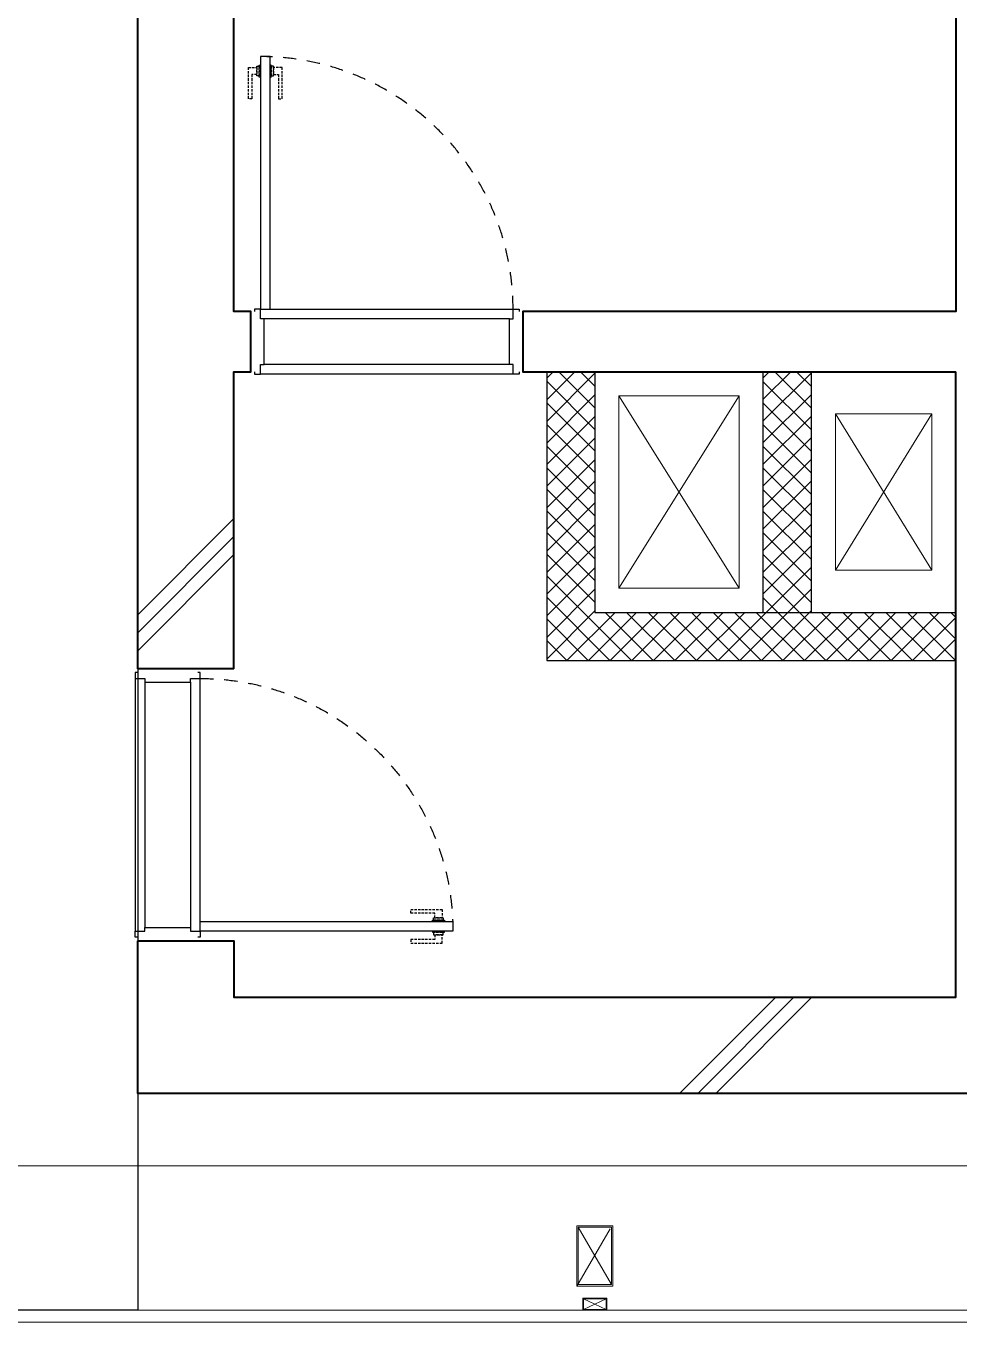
# Model space of a CAD drawing. Header units: millimetres. Extents: x 3546612 to 5615882, y 547008 to 3162891.
# Drawn here: x 5449710 to 5453589, y 2338718 to 2344105 of the extents above; entities that cross this region are included whole.
import ezdxf

# ---------------------------------------------------------------- set-up
doc = ezdxf.new("R2010")
doc.units = ezdxf.units.MM
doc.linetypes.add('XR-평면도$0$DASHEDX2', pattern=[1.5, 1, -0.5])
doc.linetypes.add('XR-평면도$0$HID', pattern=[2, 1.1, -0.9])
doc.layers.add('HEB-Area(PC Topping)', color=3, linetype='Continuous')
doc.layers.add('XR-평면도$0$A-CONC-SOLD', color=9, linetype='Continuous')
for name, color, linetype, lineweight in [('XR-평면도$0$A-CNTL', 9, 'Continuous', 15), ('XR-평면도$0$A-CONC-LIN1', 9, 'Continuous', 40), ('XR-평면도$0$A-DWXM-DOOR', 9, 'Continuous', 25), ('XR-평면도$0$A-SECT-LIN2', 9, 'Continuous', 20), ('XR-평면도$0$A-SECT-LIN3', 9, 'Continuous', 18), ('XR-평면도$0$A-WAXM-BLOC', 9, 'Continuous', 25), ('XR-평면도$0$A-WAXM-PANL', 9, 'Continuous', 20), ('XR-평면도$0$A-XXXX-HATC', 9, 'Continuous', 18), ('XR-평면도$0$A-XXXX-OPEN', 9, 'Continuous', 15)]:
    doc.layers.add(name, color=color, linetype=linetype, lineweight=lineweight)

# ---------------------------------------------------------------- blocks, each defined once
blk = doc.blocks.new('XR-평면도$0$중심선(210216)')
at = {"layer": 'XR-평면도$0$A-CNTL', "ltscale": 300}
blk.add_lwpolyline([(-10000, 0), (186000, 0)], dxfattribs=at)
blk = doc.blocks.new('XR-평면도$0$도어_008')
at = {"layer": 'XR-평면도$0$A-DWXM-DOOR'}
blk.add_lwpolyline([(65, 0), (65, 1050), (25, 1050), (25, 0)], close=True, dxfattribs=at)
at = {"layer": 'XR-평면도$0$A-DWXM-DOOR', "color": 9, "linetype": 'XR-평면도$0$DASHEDX2', "ltscale": 10}
for points in [[(-25, 1005), (10, 1005), (10, 975), (-10, 975), (-10, 875), (-25, 875)], [(20, 1010), (20, 970), (10, 970), (10, 1010)], [(20, 965), (20, 1015), (25, 1015), (25, 965)], [(70, 965), (70, 1015), (65, 1015), (65, 965)], [(70, 1010), (70, 970), (80, 970), (80, 1010)], [(115, 1005), (80, 1005), (80, 975), (100, 975), (100, 875), (115, 875)]]:
    blk.add_lwpolyline(points, close=True, dxfattribs=at)
at = {"layer": 'XR-평면도$0$A-DWXM-DOOR', "color": 0}
for points in [[(0, -260), (0, -270), (25, -270), (25, -230), (40, -230), (40, -40), (25, -40), (25, 0), (0, 0), (0, -10)], [(1100, -260), (1100, -270), (1075, -270), (1075, -230), (1060, -230), (1060, -40), (1075, -40), (1075, 0), (1100, 0), (1100, -10)]]:
    blk.add_lwpolyline(points, dxfattribs=at)
at = {"layer": 'XR-평면도$0$A-DWXM-DOOR', "color": 9}
for points in [[(25, 0), (1075, 0)], [(1060, -40), (40, -40)], [(1060, -230), (40, -230)], [(1075, -270), (25, -270)]]:
    blk.add_lwpolyline(points, dxfattribs=at)
at = {"layer": 'XR-평면도$0$A-DWXM-DOOR', "color": 1, "linetype": 'XR-평면도$0$HID', "ltscale": 50}
blk.add_arc((25, 0), 1050, 0, 90, dxfattribs=at)
blk = doc.blocks.new('XR-평면도$0$계단실_8_기준층(210720)')
at = {"layer": 'XR-평면도$0$A-CONC-SOLD'}
h = blk.add_hatch(dxfattribs=at)
h.set_pattern_fill('CONC', color=256, scale=100, angle=180)
h.set_pattern_definition([(225, (-255393, -648620.6), (2121.32, -2121.32), []), (225, (-255393, -648695.6), (2121.32, -2121.32), []), (225, (-255393, -648770.6), (2121.32, -2121.32), [])])
h.paths.add_polyline_path([(3800, 0), (0, 0), (0, -8200), (400, -8200), (400, -7000), (470, -7000), (470, -6750), (400, -6750), (400, -400), (3400, -400), (3400, -6750), (1700, -6750), (1700, -7000), (3400, -7000), (3400, -8200), (3800, -8200)])
h.paths.add_polyline_path([(3800, -9300), (3400, -9300), (3400, -9600), (400, -9600), (400, -9300), (0, -9300), (0, -10000), (3800, -10000)])
at = {"layer": 'XR-평면도$0$A-XXXX-HATC'}
h = blk.add_hatch(dxfattribs=at)
h.set_pattern_fill('ANSI37', color=256, scale=20, style=0)
h.paths.add_polyline_path([(3400, -8200), (3400, -8000), (1900, -8000), (1900, -7000), (1700, -7000), (1700, -8200)])
h.paths.add_polyline_path([(2600, -8000), (2800, -8000), (2800, -7000), (2600, -7000)])
at = {"layer": 'XR-평면도$0$A-CONC-LIN1'}
for points in [[(0, -8235), (0, 0), (3800, 0), (3800, -10000), (0, -10000), (0, -9365)], [(400, -8235), (400, -7000), (470, -7000), (470, -6750), (400, -6750), (400, -400), (3400, -400), (3400, -6750), (1600, -6750), (1600, -7000), (3400, -7000)], [(0, -9365), (400, -9365), (400, -9600), (3400, -9600), (3400, -7000)], [(400, -8235), (0, -8235)]]:
    blk.add_lwpolyline(points, dxfattribs=at)
at = {"layer": 'XR-평면도$0$A-WAXM-BLOC'}
blk.add_line((3400, -8000), (3400, -8200), dxfattribs=at)
at = {"layer": 'XR-평면도$0$A-WAXM-BLOC', "ltscale": 50}
for points in [[(1700, -7000), (1700, -8200), (3400, -8200)], [(1900, -7000), (1900, -8000), (3400, -8000)], [(2600, -8000), (2600, -7000)], [(2800, -8000), (2800, -7000)], [(3330, -8000), (3400, -8000)], [(3330, -8200), (3400, -8200)]]:
    blk.add_lwpolyline(points, dxfattribs=at)
at = {"layer": 'XR-평면도$0$A-XXXX-OPEN', "ltscale": 20}
for p, q in [((2000, -7100), (2500, -7900)), ((2000, -7900), (2500, -7100)), ((2900, -7825), (3300, -7175)), ((2900, -7175), (3300, -7825))]:
    blk.add_line(p, q, dxfattribs=at)
for points in [[(2000, -7900), (2500, -7900), (2500, -7100), (2000, -7100)], [(2900, -7825), (3300, -7825), (3300, -7175), (2900, -7175)]]:
    blk.add_lwpolyline(points, close=True, dxfattribs=at)
blk.add_blockref('XR-평면도$0$도어_008', (485, -6740))
at = {"xscale": -1, "rotation": 270}
blk.add_blockref('XR-평면도$0$도어_008', (260, -9350), dxfattribs=at)
blk = doc.blocks.new('XR-평면도$0$원드컬럼(11000)_B2')
at = {"layer": 'XR-평면도$0$A-SECT-LIN2'}
for points in [[(264932.4, 296053.1), (264832.4, 296053.1), (264832.4, 296103.1), (264932.4, 296103.1)], [(264807.4, 295753.1), (264957.4, 295753.1), (264957.4, 296003.1), (264807.4, 296003.1)]]:
    blk.add_lwpolyline(points, close=True, dxfattribs=at)
at = {"layer": 'XR-평면도$0$A-SECT-LIN3'}
for points in [[(264929.4, 296056.1), (264835.4, 296056.1), (264835.4, 296100.1), (264929.4, 296100.1)], [(264951.4, 295997.1), (264813.4, 295997.1), (264813.4, 295759.1), (264951.4, 295759.1)]]:
    blk.add_lwpolyline(points, close=True, dxfattribs=at)
at = {"layer": 'XR-평면도$0$A-WAXM-PANL'}
for points in [[(262382.4, 296153.1), (267382.4, 296153.1)], [(262382.4, 296103.1), (267382.4, 296103.1)]]:
    blk.add_lwpolyline(points, dxfattribs=at)
at = {"layer": 'XR-평면도$0$A-XXXX-OPEN'}
for p, q in [((264835.4, 296056.1), (264929.4, 296100.1)), ((264929.4, 296056.1), (264835.4, 296100.1))]:
    blk.add_line(p, q, dxfattribs=at)
for points in [[(264951.4, 295759.1), (264813.4, 295997.1)], [(264957.4, 296003.1), (264819.4, 295765.1)]]:
    blk.add_lwpolyline(points, dxfattribs=at)

msp = doc.modelspace()

# ---------------------------------------------------------------- linework, layer by layer
at = {"layer": 'HEB-Area(PC Topping)'}
msp.add_lwpolyline([(5362075.1, 2416367.6), (5378125, 2416367.6), (5378125.1, 2416867.6), (5388025.1, 2416867.6), (5388025.1, 2416367.6), (5415075, 2416367.6), (5415075, 2413367.6), (5417075.1, 2413367.6), (5417075.1, 2416367.6), (5444125, 2416367.6), (5444125, 2416867.6), (5455175.1, 2416867.6), (5455175.1, 2349667.6), (5450175.1, 2349667.6), (5450175.1, 2339367.6), (5450175.1, 2338767.6), (5326975, 2338767.6)], dxfattribs=at)
at = {"layer": 'XR-평면도$0$A-WAXM-PANL'}
for points in [[(5443575, 2338717.6), (5455225, 2338717.6), (5455225, 2429267.6), (5455075, 2429267.6)], [(5443575, 2338717.6), (5455225, 2338717.6), (5455225, 2429267.6), (5455075, 2429267.6)], [(5443575, 2338717.6), (5455225, 2338717.6), (5455225, 2429267.6), (5455075, 2429267.6)], [(5443575, 2338767.6), (5455175, 2338767.6), (5455175, 2429217.6), (5455075, 2429217.6)], [(5443575, 2338767.6), (5455175, 2338767.6), (5455175, 2429217.6), (5455075, 2429217.6)], [(5443575, 2338767.6), (5455175, 2338767.6), (5455175, 2429217.6), (5455075, 2429217.6)]]:
    msp.add_lwpolyline(points, dxfattribs=at)

# ---------------------------------------------------------------- block references
msp.add_blockref('XR-평면도$0$계단실_8_기준층(210720)', (5450175, 2349667.6))
msp.add_blockref('XR-평면도$0$계단실_8_기준층(210720)', (5450175, 2349667.6))
msp.add_blockref('XR-평면도$0$계단실_8_기준층(210720)', (5450175, 2349667.6))
at = {"rotation": 180}
msp.add_blockref('XR-평면도$0$원드컬럼(11000)_B2', (5716957.4, 2634870.6), dxfattribs=at)
msp.add_blockref('XR-평면도$0$원드컬럼(11000)_B2', (5716957.4, 2634870.6), dxfattribs=at)
msp.add_blockref('XR-평면도$0$원드컬럼(11000)_B2', (5716957.4, 2634870.6), dxfattribs=at)
at = {"layer": 'XR-평면도$0$A-CNTL'}
msp.add_blockref('XR-평면도$0$중심선(210216)', (5322575, 2339367.6), dxfattribs=at)

doc.saveas('drawing.dxf')
